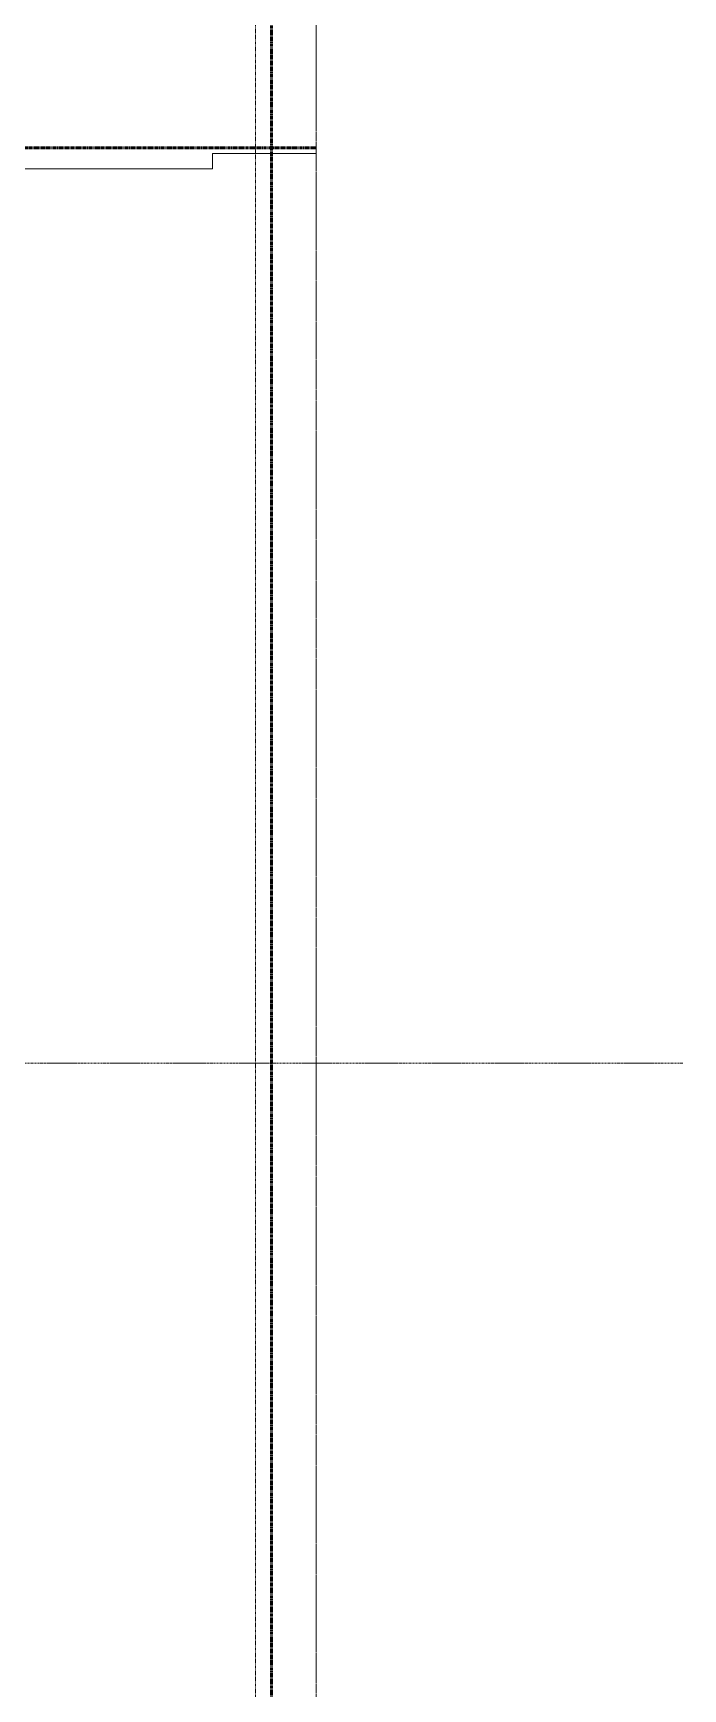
# Model space of a CAD drawing. Header units: inches. Extents: x -4217 to -1814, y 9706 to 12425.
# Drawn here: x -1985.7 to -1814.2, y 11682.1 to 12119 of the extents above; entities that cross this region are included whole.
import ezdxf

# ---------------------------------------------------------------- set-up
doc = ezdxf.new("R2010")
doc.units = ezdxf.units.IN
doc.header["$MEASUREMENT"] = 0
for name, pattern in [('Aligning Line 1_8_', [0.25, 0.125, -0.125]), ('Dash Dot 3_16_', [0.3125, 0.1875, -0.0625, 0, -0.0625]), ('Double Dash 3_8_', [1, 0.375, -0.125, 0.125, -0.125, 0.125, -0.125]), ('Grid Line 1_2_', [0.875, 0.5, -0.125, 0.125, -0.125])]:
    doc.linetypes.add(name, pattern=pattern)
for name, color, linetype, lineweight in [('A-ANNO-SYMB-1', 150, 'Dash Dot 3_16_', 9), ('C-PROP-LINE', 91, 'Double Dash 3_8_', 50), ('C-PROP-LINE-1', 250, 'Double Dash 3_8_', 50), ('C-TOPO', 7, 'Continuous', 9), ('G-ANNO-SYMB-1', 147, 'Aligning Line 1_8_', 9), ('S-GRID-1', 1, 'Grid Line 1_2_', 9)]:
    doc.layers.add(name, color=color, linetype=linetype, lineweight=lineweight)

msp = doc.modelspace()

# ---------------------------------------------------------------- linework, layer by layer
at = {"layer": 'A-ANNO-SYMB-1'}
msp.add_line((-1910.95638, 9718.24032), (-1910.95638, 12268.04045), dxfattribs=at)
at = {"layer": 'C-PROP-LINE'}
msp.add_line((-1922.72374, 11241.3894), (-1922.72374, 12124.5894), dxfattribs=at)
at = {"layer": 'C-PROP-LINE-1'}
msp.add_line((-3833.41046, 12088.68951), (-1910.86928, 12088.68951), dxfattribs=at)
at = {"layer": 'C-TOPO'}
for p, q in [((-1938.32373, 12083.18921), (-1938.32373, 12087.1897)), ((-1938.32373, 12087.1897), (-1910.86928, 12087.1897)), ((-2013.87268, 12083.18921), (-1977.82947, 12083.18921)), ((-1977.82947, 12083.18921), (-1940.89911, 12083.18921)), ((-1940.89911, 12083.18921), (-1938.32373, 12083.18921))]:
    msp.add_line(p, q, dxfattribs=at)
at = {"layer": 'G-ANNO-SYMB-1'}
for p, q in [((-1926.94838, 12280.04157), (-1926.94838, 9756.52836)), ((-1910.95638, 12280.04157), (-1910.95638, 9706.24032))]:
    msp.add_line(p, q, dxfattribs=at)
at = {"layer": 'S-GRID-1'}
msp.add_line((-1814.20638, 11847.1894), (-4168.71446, 11847.1894), dxfattribs=at)

doc.saveas('drawing.dxf')
